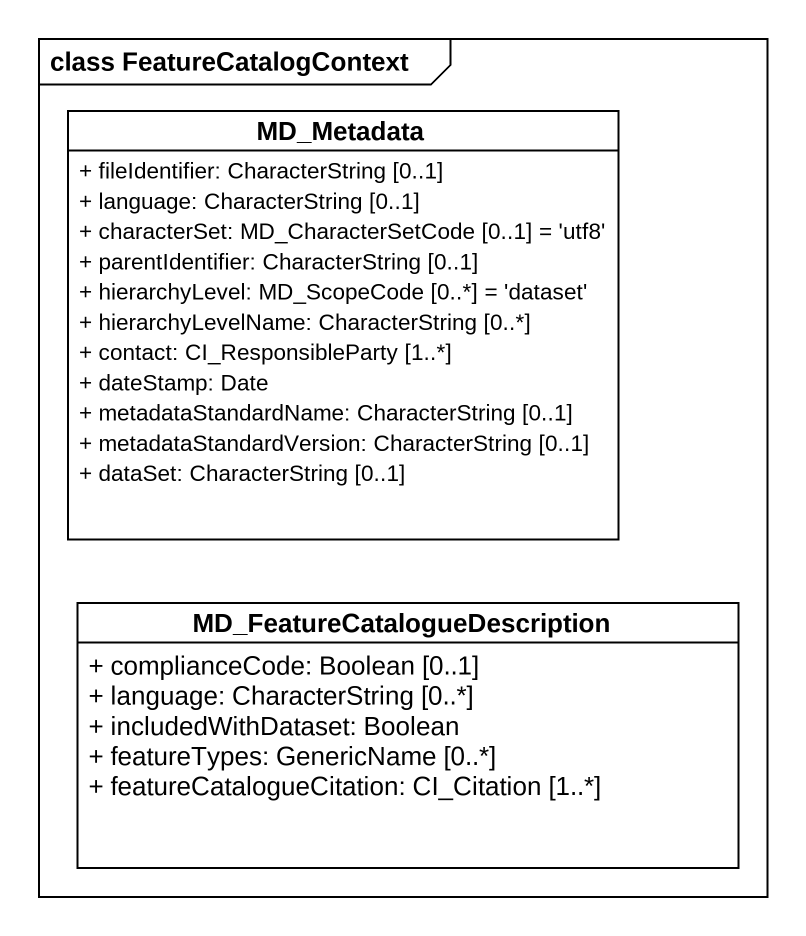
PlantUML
@startuml
mainframe class FeatureCatalogContext
hide circle
hide empty members
skinparam classAttributeIconSize 0
class MD_Metadata {
  + fileIdentifier: CharacterString [0..1]
  + language: CharacterString [0..1]
  + characterSet: MD_CharacterSetCode [0..1] = 'utf8'
  + parentIdentifier: CharacterString [0..1]
  + hierarchyLevel: MD_ScopeCode [0..*] = 'dataset'
  + hierarchyLevelName: CharacterString [0..*]
  + contact: CI_ResponsibleParty [1..*]
  + dateStamp: Date
  + metadataStandardName: CharacterString [0..1]
  + metadataStandardVersion: CharacterString [0..1]
  + dataSet: CharacterString [0..1]
}
class "MD_FeatureCatalogueDescription" as MD_FeatureCatalogueDescripti {
  + complianceCode: Boolean [0..1]
  + language: CharacterString [0..*]
  + includedWithDataset: Boolean
  + featureTypes: GenericName [0..*]
  + featureCatalogueCitation: CI_Citation [1..*]
}
@enduml
